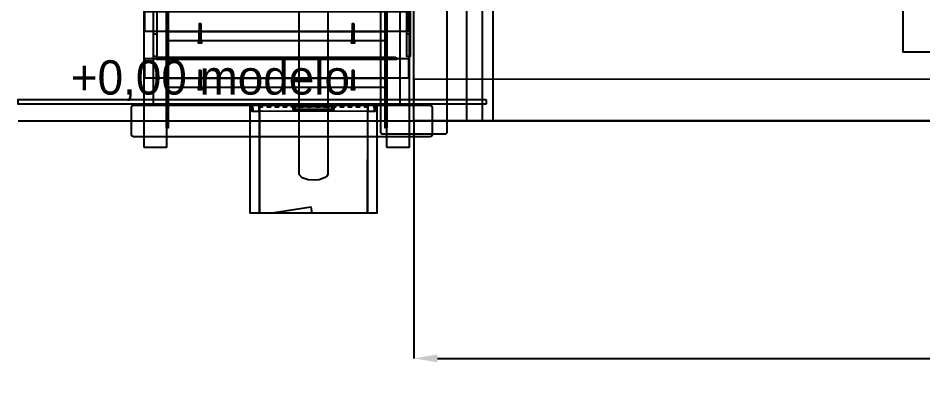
# Model space of a CAD drawing. Header units: metres. Extents: x 292.5 to 342.7, y -1 to 8.9.
# Drawn here: x 292.5 to 295.931, y -0.985 to 0.39 of the extents above; entities that cross this region are included whole.
import ezdxf

# ---------------------------------------------------------------- set-up
doc = ezdxf.new("R2010")
doc.units = ezdxf.units.M
for name, color, linetype in [('COTAS', 4, 'Continuous'), ('TEXTOS', 7, 'Continuous'), ('VISTA', 8, 'Continuous')]:
    doc.layers.add(name, color=color, linetype=linetype)
doc.dimstyles.get("Standard").update_dxf_attribs({"dimtxt": 2.5, "dimasz": 2.5, "dimexe": 1.25, "dimexo": 0.625, "dimtad": 1, "dimcen": 2.5, "dimazin": 3, "dimtfac": 1, "dimtmove": 0, "dimatfit": 3})

# ---------------------------------------------------------------- blocks, each defined once
blk = doc.blocks.new('_CLOSEDFILLED')
at = {"color": 0, "linetype": 'BYBLOCK'}
blk.add_solid([(-1, 0.164), (0, 0), (-1, -0.164)], dxfattribs=at)
blk = doc.blocks.new('*D1')
for p, q in [((294, 0), (294, -0.9)), ((302, 0), (302, -0.9)), ((294.09, -0.9), (297.935, -0.9)), ((298.065, -0.9), (301.91, -0.9))]:
    blk.add_line(p, q)
at = {"layer": 'Defpoints'}
for p in [(294, 0), (302, 0), (294, -0.9)]:
    blk.add_point(p, dxfattribs=at)
at = {"layer": 'COTAS', "xscale": 0.09, "yscale": 0.09, "rotation": 180}
blk.add_blockref('_CLOSEDFILLED', (294, -0.9), dxfattribs=at)
at = {"layer": 'COTAS', "xscale": 0.09, "yscale": 0.09}
blk.add_blockref('_CLOSEDFILLED', (302, -0.9), dxfattribs=at)
at = {"layer": 'COTAS', "insert": (298, -0.9), "char_height": 0.13, "attachment_point": 5}
blk.add_mtext('8', dxfattribs=at)

msp = doc.modelspace()

# ---------------------------------------------------------------- linework, layer by layer
at = {"layer": 'VISTA'}
msp.add_line((292.5, 0), (302.7, 0), dxfattribs=at)
for points in [[(293.5651, 6.5658), (293.5716, 6.5928), (293.5951, 6.6292), (293.7421, 6.7726), (293.745, 6.7855), (293.745, 6.897), (293.855, 6.897), (293.8544, 6.7715), (293.8489, 6.7441), (293.8379, 6.7184), (293.8122, 6.6859), (293.701, 6.5809), (293.6749, 6.5529), (293.6746, -0.2029), (293.6711, -0.2091), (293.664, -0.2147), (293.6417, -0.2226), (293.6278, -0.2243), (293.5996, -0.2228), (293.5768, -0.2152), (293.5656, -0.2035), (293.5651, 6.5658)], [(292.9775, 3.2086), (292.9792, 3.2103), (293.0608, 3.2103), (293.0625, 3.2086), (293.0625, -0.0986), (293.0617, -0.1001), (293.0608, -0.1003), (292.9792, -0.1003), (292.9782, -0.0997), (292.9775, 3.2086)], [(293.8975, 3.2086), (293.8992, 3.2103), (293.9808, 3.2103), (293.9825, 3.2086), (293.9825, -0.0986), (293.9817, -0.1001), (293.9808, -0.1003), (293.8992, -0.1003), (293.8982, -0.0997), (293.8975, 3.2086)], [(294, 2.9955), (294.0045, 3), (294.2955, 3), (294.3, 2.9955), (294.3, 0.0045), (294.2955, 0), (294.0045, 0), (294, 0.0045), (294, 2.9955)], [(294, 2.9983), (294.0017, 3), (294.2983, 3), (294.3, 2.9983), (294.3, 0.0017), (294.2983, 0), (294.0008, 0.0005), (294, 2.9983)], [(294, 2.9955), (294.0045, 3), (294.2955, 3), (294.3, 2.9955), (294.3, 0.0045), (294.2955, 0), (294.0045, 0), (294, 0.0045), (294, 2.9955)], [(294, 2.9955), (294.0045, 3), (294.1955, 3), (294.2, 2.9955), (294.2, 0.0045), (294.1955, 0), (294.0045, 0), (294, 0.0045), (294, 2.9955)], [(294, 2.9955), (294.0045, 3), (294.2555, 3), (294.26, 2.9955), (294.26, 0.0045), (294.2555, 0), (294.0045, 0), (294, 0.0045), (294, 2.9955)], [(294, 2.9955), (294.0019, 2.9992), (301.9955, 3), (301.9992, 2.9981), (302, 0.0045), (301.9981, 0.0008), (294.0045, 0), (294, 0.0045), (294, 2.9955)], [(294.0013, 2.9987), (296.7487, 2.9987), (296.7487, 0.0013), (294.0045, 0), (294, 0.0045), (294.0013, 2.9987)], [(293.875, 2.0455), (293.8795, 2.05), (294.1205, 2.05), (294.125, 2.0455), (294.125, -0.0455), (294.1205, -0.05), (293.8795, -0.05), (293.875, -0.0455), (293.875, 2.0455)], [(293.014, 1.267), (293.0143, 1.2677), (293.015, 1.268), (293.025, 1.268), (293.0257, 1.2677), (293.026, 1.267), (293.026, 0.3288), (293.014, 0.3288), (293.014, 1.267)], [(293.974, 1.267), (293.9743, 1.2677), (293.975, 1.268), (293.985, 1.268), (293.9857, 1.2677), (293.986, 1.267), (293.986, 0.3288), (293.974, 0.3288), (293.974, 1.267)], [(293.014, 1.183), (293.025, 1.184), (293.026, 0.2449), (293.014, 0.2449), (293.014, 1.183)], [(293.974, 1.183), (293.985, 1.184), (293.986, 0.2449), (293.974, 0.2449), (293.974, 1.183)], [(292.9775, 1.1085), (292.9792, 1.1102), (293.0108, 1.1102), (293.0125, 1.1085), (293.0125, 0.0617), (293.0108, 0.06), (292.9783, 0.0607), (292.9775, 1.1085)], [(293.9475, 1.1085), (293.9492, 1.1102), (293.9808, 1.1102), (293.9825, 1.1085), (293.9825, 0.0617), (293.9818, 0.0617), (293.9818, 0.0603), (293.9808, 0.06), (293.9483, 0.0607), (293.9475, 1.1085)], [(296.5241, 0.8151), (296.5241, 0.2609), (295.8559, 0.2609), (295.8559, 0.8151), (296.5241, 0.8151)], [(293.0625, 0.5167), (293.0685, 0.5167), (293.0685, 0.3287), (293.0625, 0.3287), (293.0625, 0.5167)], [(293.8915, 0.5167), (293.8975, 0.5167), (293.8975, 0.3287), (293.8915, 0.3287), (293.8915, 0.5167)], [(292.9835, 0.4144), (293.9765, 0.4144), (293.979, 0.4134), (293.98, 0.4109), (293.98, 0.3429), (293.979, 0.3405), (293.9765, 0.3394), (292.9835, 0.3394), (292.981, 0.3405), (292.98, 0.3429), (292.9806, 0.413), (292.9835, 0.4144)], [(293.193, 0.3694), (293.193, 0.2994), (293.187, 0.2994), (293.1874, 0.3694), (293.193, 0.3694)], [(293.773, 0.3694), (293.773, 0.2994), (293.767, 0.2994), (293.7674, 0.3694), (293.773, 0.3694)], [(292.9813, 0.3407), (292.9817, 0.3405), (292.9817, 0.3412), (292.9813, 0.3407)], [(293.0625, 0.3394), (293.0685, 0.3394), (293.0685, 0.1515), (293.0625, 0.1515), (293.0625, 0.3394)], [(293.0691, 0.3044), (293.0685, 0.3389), (293.8909, 0.3394), (293.8909, 0.3044), (293.0691, 0.3044)], [(293.8915, 0.3394), (293.8975, 0.3394), (293.8975, 0.1515), (293.8915, 0.1515), (293.8915, 0.3394)], [(293.9783, 0.3405), (293.979, 0.3412), (293.9783, 0.3412), (293.9783, 0.3405)], [(293.1955, 0.3044), (293.1955, 0.2954), (293.1845, 0.2954), (293.1852, 0.3044), (293.1955, 0.3044)], [(293.7755, 0.3044), (293.7755, 0.2954), (293.7645, 0.2954), (293.7652, 0.3044), (293.7755, 0.3044)], [(293.0307, 0.2422), (293.93, 0.2415), (293.9293, 0.2372), (293.0302, 0.2379), (293.0307, 0.2422)], [(292.9835, 0.2372), (293.9765, 0.2372), (293.979, 0.2362), (293.98, 0.2337), (293.98, 0.1657), (293.979, 0.1632), (293.9765, 0.1622), (292.9835, 0.1622), (292.981, 0.1632), (292.98, 0.1657), (292.9806, 0.2357), (292.9835, 0.2372)], [(292.9817, 0.2355), (292.9817, 0.2362), (292.981, 0.2355), (292.9817, 0.2355)], [(293.025, 0.2392), (293.935, 0.2392), (293.935, 0.2332), (293.025, 0.2332), (293.025, 0.2392)], [(293.9783, 0.2362), (293.9783, 0.2355), (293.979, 0.2355), (293.9783, 0.2362)], [(293.979, 0.2359), (293.9787, 0.2359), (293.979, 0.2359), (293.979, 0.2359)], [(293.193, 0.1922), (293.193, 0.1222), (293.187, 0.1222), (293.1874, 0.1922), (293.193, 0.1922)], [(293.773, 0.1922), (293.773, 0.1222), (293.767, 0.1222), (293.7674, 0.1922), (293.773, 0.1922)], [(292.9813, 0.1635), (292.9817, 0.1633), (292.9817, 0.164), (292.9813, 0.1635)], [(293.0625, 0.1622), (293.0685, 0.1622), (293.0685, -0.0258), (293.0625, -0.0258), (293.0625, 0.1622)], [(293.0691, 0.1272), (293.0685, 0.1617), (293.8909, 0.1622), (293.8909, 0.1272), (293.0691, 0.1272)], [(293.8915, 0.1622), (293.8975, 0.1622), (293.8975, -0.0258), (293.8915, -0.0258), (293.8915, 0.1622)], [(293.9783, 0.1633), (293.979, 0.164), (293.9783, 0.164), (293.9783, 0.1633)], [(293.979, 0.1636), (293.9787, 0.1635), (293.979, 0.1636), (293.979, 0.1636)], [(301.9955, 0.16), (302, 0.1555), (302, 0.0045), (301.9955, 0), (294.0045, 0), (294, 0.0045), (294.0013, 0.1587), (301.9955, 0.16)], [(293.1955, 0.1272), (293.1955, 0.1182), (293.1845, 0.1182), (293.1852, 0.1272), (293.1955, 0.1272)], [(293.7755, 0.1272), (293.7755, 0.1182), (293.7645, 0.1182), (293.7652, 0.1272), (293.7755, 0.1272)], [(294.273, 0.082), (294.275, 0.08), (294.275, 0.066), (294.273, 0.064), (292.5, 0.064), (292.5, 0.0818), (294.273, 0.082)], [(292.938, 0.06), (294.062, 0.06), (294.0677, 0.0577), (294.07, 0.052), (294.07, -0.052), (294.0677, -0.0577), (294.062, -0.06), (292.938, -0.06), (292.9323, -0.0577), (292.93, -0.052), (292.93, 0.052), (292.9323, 0.0577), (292.938, 0.06)], [(293.38, 0.058), (293.382, 0.06), (293.413, 0.06), (293.415, 0.058), (293.415, -0.35), (293.3804, -0.35), (293.38, 0.058)], [(293.4122, 0.0597), (293.4122, 0.0363), (293.3878, 0.0363), (293.3878, 0.0597), (293.4122, 0.0597)], [(293.849, 0.06), (293.85, 0.037), (293.391, 0.036), (293.3903, 0.0597), (293.849, 0.06)], [(293.849, 0.06), (293.85, 0.037), (293.391, 0.036), (293.3903, 0.0597), (293.849, 0.06)], [(293.4257, 0.0597), (293.4257, 0.0523), (293.4143, 0.0523), (293.4143, 0.0597), (293.4257, 0.0597)], [(293.8244, 0.0594), (293.8244, -0.35), (293.4156, -0.35), (293.4156, 0.0594), (293.8244, 0.0594)], [(293.8244, 0.0594), (293.8244, -0.35), (293.4156, -0.35), (293.4156, 0.0594), (293.8244, 0.0594)], [(293.4565, 0.0597), (293.4565, 0.0523), (293.4451, 0.0523), (293.4451, 0.0597), (293.4565, 0.0597)], [(293.4872, 0.0597), (293.4872, 0.0523), (293.4758, 0.0523), (293.4758, 0.0597), (293.4872, 0.0597)], [(293.518, 0.0597), (293.518, 0.0523), (293.5066, 0.0523), (293.5066, 0.0597), (293.518, 0.0597)], [(293.5371, 0.052), (293.5371, 0.06), (293.549, 0.06), (293.549, 0.052), (293.5371, 0.052)], [(293.696, 0.055), (293.697, 0.044), (293.544, 0.043), (293.5433, 0.0547), (293.696, 0.055)], [(293.696, 0.055), (293.697, 0.044), (293.544, 0.043), (293.5433, 0.0547), (293.696, 0.055)], [(293.5487, 0.0547), (293.5487, 0.0433), (293.5433, 0.0433), (293.5433, 0.0547), (293.5487, 0.0547)], [(293.5796, 0.0597), (293.5796, 0.0523), (293.5681, 0.0523), (293.5681, 0.0597), (293.5796, 0.0597)], [(293.6103, 0.0597), (293.6103, 0.0523), (293.5989, 0.0523), (293.5989, 0.0597), (293.6103, 0.0597)], [(293.6411, 0.0597), (293.6411, 0.0523), (293.6297, 0.0523), (293.6297, 0.0597), (293.6411, 0.0597)], [(293.6719, 0.0597), (293.6719, 0.0523), (293.6604, 0.0523), (293.6604, 0.0597), (293.6719, 0.0597)], [(293.691, 0.06), (293.7029, 0.06), (293.7029, 0.052), (293.691, 0.052), (293.691, 0.06)], [(293.6967, 0.0547), (293.6967, 0.0433), (293.6913, 0.0433), (293.6913, 0.0547), (293.6967, 0.0547)], [(293.7334, 0.0597), (293.7334, 0.0523), (293.722, 0.0523), (293.722, 0.0597), (293.7334, 0.0597)], [(293.7642, 0.0597), (293.7642, 0.0523), (293.7528, 0.0523), (293.7528, 0.0597), (293.7642, 0.0597)], [(293.7949, 0.0597), (293.7949, 0.0523), (293.7835, 0.0523), (293.7835, 0.0597), (293.7949, 0.0597)], [(293.8257, 0.0597), (293.8257, 0.0523), (293.8143, 0.0523), (293.8143, 0.0597), (293.8257, 0.0597)], [(293.858, 0.06), (293.86, 0.058), (293.86, -0.35), (293.8252, -0.35), (293.8256, 0.0594), (293.858, 0.06)], [(293.8522, 0.0597), (293.8522, 0.0363), (293.8278, 0.0363), (293.8278, 0.0597), (293.8522, 0.0597)], [(293.9815, 0.061), (293.9817, 0.0608), (293.9815, 0.061), (293.9815, 0.061)], [(293.9822, 0.0222), (293.9822, 0.0222), (293.9822, 0.0222), (293.9822, 0.0222)], [(292.9783, -0.0997), (292.9783, -0.0997), (292.9782, -0.0997), (292.9783, -0.0997)], [(292.9783, -0.0997), (292.9783, -0.0997), (292.9782, -0.0997), (292.9783, -0.0997)], [(292.9791, -0.1002), (292.9792, -0.1003), (292.9791, -0.1002), (292.9791, -0.1002)], [(293.0616, -0.1001), (293.0616, -0.1001), (293.0617, -0.1001), (293.0616, -0.1001)], [(293.8983, -0.0997), (293.8983, -0.0997), (293.8982, -0.0997), (293.8983, -0.0997)], [(293.9816, -0.1001), (293.9816, -0.1001), (293.9817, -0.1001), (293.9816, -0.1001)], [(293.6099, -0.3258), (293.6137, -0.35), (293.4556, -0.35), (293.6099, -0.3258)]]:
    msp.add_lwpolyline(points, close=True, dxfattribs=at)

# ---------------------------------------------------------------- texts
at = {"layer": 'TEXTOS'}
msp.add_text('+0,00 modelo', height=0.13, dxfattribs=at).set_placement((292.7, 0.1))

# ---------------------------------------------------------------- dimensions: what is measured, and where the dimension line sits
at = {"layer": 'COTAS'}
dim = msp.add_linear_dim(base=(294, -0.9), p1=(294, 0), p2=(302, 0), dimstyle='Standard', override={"dimtxt": 0.13, "dimasz": 0.09}, dxfattribs=at)
dim.commit()
dim.dimension.update_dxf_attribs({"geometry": '*D1', "text_midpoint": (298, -0.9)})

doc.saveas('drawing.dxf')
